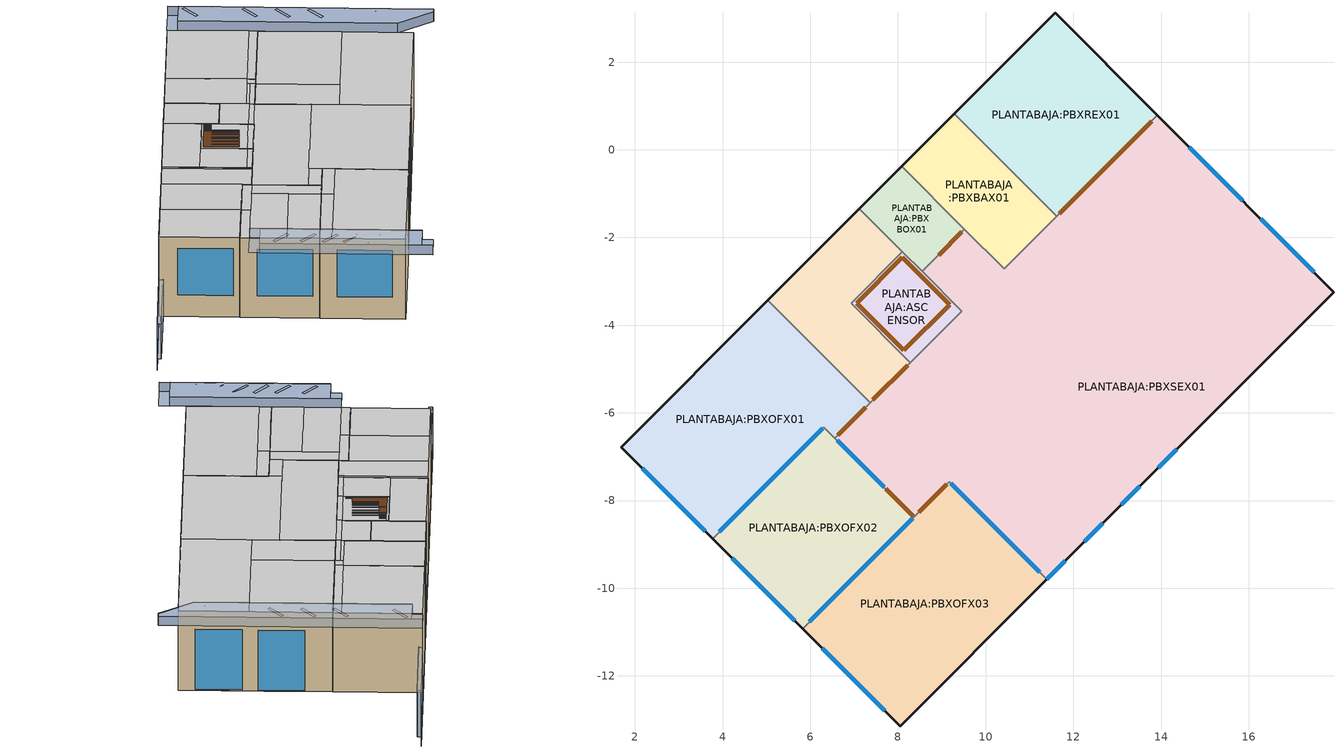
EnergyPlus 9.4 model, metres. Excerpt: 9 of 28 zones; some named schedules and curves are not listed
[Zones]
PLANTABAJA:PBXESX01
 floor ground (01. Porcelanato/2cm-Hormigon/15cm): 8.1,-2.32 6.93,-3.5 5.95,-2.52 7.12,-1.34 z0; 8.28,-4.85 7.36,-5.77 5.03,-3.43 5.95,-2.52 z0
 wall outside (01.WA.ENL1.5-BLO15-EMP1.5): 7.12,-1.34 5.03,-3.43 z0:3.45
 wall to PLANTABAJA:PBXBOX01 (01.WA.ENL1.5-BLO15-EMP1.5_Rev): 8.1,-2.32 7.12,-1.34 z0:3.45
 wall to PLANTABAJA:PBXOFX01 (01.WA.ENL1.5-BLO15-EMP1.5_Rev): 5.03,-3.43 7.36,-5.77 z0:3.45
 wall to PLANTABAJA:PBXSEX01 (01.WA.ENL1.5-BLO15-EMP1.5_Rev): 7.36,-5.77 8.28,-4.85 z0:3.45
 wall to PLANTABAJA:ASCENSOR (01. Gypsum/1.5cm-Bloque/15cm-Gysum/1.5cm): 8.28,-4.85 6.93,-3.5 8.1,-2.32 z0:3.45
 door inside (IRTSurface): 7.43,-5.71 8.22,-4.92 z0:3.45
 ceiling to PRIMERAPLANTAALTA:1PAXES (02.Porcelanato/2cm-Aire/15cm-Gypsum/1.5cm_Reversed): 7.22,-5.62 8.13,-4.7 6.93,-3.5 6.01,-4.42 z3.45; 6.01,-4.42 8.1,-2.32 7.12,-1.34 5.03,-3.43 z3.45
 ceiling to PRIMERAPLANTAALTA:1PAXPAS (01. Porcelanato/2cm-Hormigon/15cm_Reversed): 7.36,-5.77 8.28,-4.85 8.13,-4.7 7.22,-5.62 z3.45
PLANTABAJA:PBXBOX01
 floor ground (01. Porcelanato/2cm-Hormigon/15cm): 9.52,-1.81 8.55,-2.77 7.12,-1.34 8.08,-0.38 z0
 wall outside (01.WA.ENL1.5-BLO15-EMP1.5): 8.08,-0.38 7.12,-1.34 z0:3.45
 wall to PLANTABAJA:PBXBAX01 (Gypsum/1.5cm-Bloque/15cm-Porcelanto 1.5 cm): 9.52,-1.81 8.08,-0.38 z0:3.45
 wall to PLANTABAJA:ASCENSOR (01.WA.ENL1.5-BLO15-EMP1.5): 8.1,-2.32 8.55,-2.77 z0:3.45
 wall to PLANTABAJA:PBXSEX01 (01. Gypsum/1.5cm-Bloque/15cm-Gysum/1.5cm): 8.55,-2.77 9.52,-1.81 z0:3.45
 door inside (01.Madera/MDF/2cm): 8.92,-2.4 9.45,-1.87 z0:2.4
 ceiling to PRIMERAPLANTAALTA:1PAXES (Project semi-exposed ceiling): 8.55,-2.77 9.52,-1.81 8.08,-0.38 7.12,-1.34 z3.45
PLANTABAJA:PBXOFX01
 floor ground (01. Porcelanato/2cm-Hormigon/15cm): 7.36,-5.77 6.56,-6.57 6.31,-6.32 7.11,-5.52 z0; 7.11,-5.52 3.77,-8.87 1.68,-6.78 5.03,-3.43 z0
 wall outside (01.WA.ENL1.5-BLO15-EMP1.5): 5.03,-3.43 1.68,-6.78 3.77,-8.87 z0:3.45
 wall to PLANTABAJA:PBXSEX01 (Vidrio 8mm_Rev): 6.56,-6.57 7.36,-5.77 z0:3.45
 wall to PLANTABAJA:PBXOFX02 (Vidrio 8mm_Rev): 3.77,-8.87 6.31,-6.32 6.56,-6.57 z0:3.45
 window inside (02.Vidrio Claro Templado 8 mm - 1001): 3.93,-8.71 6.28,-6.36 z0.04:3.41
 window (01.Vidrio Claro 6mm - 1002): 2.17,-7.27 3.6,-8.7 z0.94:2.96
 door inside (01.Madera/MDF/2cm_Rev): 6.63,-6.51 7.26,-5.88 z0:2.4
 ceiling to PRIMERAPLANTAALTA:1PAXDC (02.Porcelanato/2cm-Aire/15cm-Gypsum/1.5cm_Reversed): 5.09,-7.54 6.31,-6.32 4.22,-4.24 3,-5.46 z3.45; 6.56,-6.57 7.3,-5.83 4.96,-3.5 4.22,-4.24 z3.45
 ceiling to PRIMERAPLANTAALTA:1PAXES (Project semi-exposed ceiling): 7.15,-5.69 7.22,-5.62 5.03,-3.43 4.96,-3.5 z3.45
 ceiling to PRIMERAPLANTAALTA:1PAXPAS (02.Porcelanato/2cm-Aire/15cm-Gypsum/1.5cm_Reversed): 7.3,-5.83 7.36,-5.77 7.22,-5.62 7.15,-5.69 z3.45
 ceiling to PRIMERAPLANTAALTA:1PAXBAX02 (02.Porcelanato/2cm-Aire/15cm-Gypsum/1.5cm_Reversed): 3.77,-8.87 5.09,-7.54 3,-5.46 1.68,-6.78 z3.45
PLANTABAJA:PBXSEX01
 floor ground (01. Porcelanato/2cm-Hormigon/15cm): 17.95,-3.24 11.39,-9.8 9.17,-7.57 15.72,-1.02 z0; 11.26,-5.48 8.36,-8.38 6.56,-6.57 9.46,-3.68 z0; 10.42,-2.71 9.46,-3.68 8.55,-2.77 9.52,-1.81 z0; 15.72,-1.02 11.26,-5.48 9.46,-3.68 13.92,0.78 z0
 wall outside (01.WA.ENL1.5-BLO15-EMP1.5): 11.39,-9.8 17.95,-3.24 13.92,0.78 z0:3.45
 wall to PLANTABAJA:PBXBAX01 (Gypsum/1.5cm-Bloque/15cm-Porcelanto 1.5 cm): 10.42,-2.71 9.52,-1.81 z0:3.45
 wall to PLANTABAJA:PBXBAX01 (01. Gypsum/1.5cm-Bloque/15cm-Gysum/1.5cm): 11.62,-1.52 10.42,-2.71 z0:3.45
 wall to PLANTABAJA:PBXREX01 (01. Gypsum/1.5cm-Bloque/15cm-Gysum/1.5cm): 13.92,0.78 11.62,-1.52 z0:3.45
 wall to PLANTABAJA:ASCENSOR (01.WA.ENL1.5-BLO15-EMP1.5): 8.55,-2.77 9.46,-3.68 8.28,-4.85 z0:3.45
 wall to PLANTABAJA:PBXOFX02 (Vidrio 8mm): 6.56,-6.57 8.36,-8.38 z0:3.45
 wall to PLANTABAJA:PBXOFX03 (Vidrio 8mm): 8.36,-8.38 9.17,-7.57 11.39,-9.8 z0:3.45
 window inside (02.Vidrio Claro Templado 8 mm - 1001): 6.62,-6.63 7.68,-7.7 / 9.2,-7.61 11.23,-9.64 z0.04:3.41
 window (01.Vidrio Claro 6mm - 1002): 13.94,-7.25 14.36,-6.83 / 13.09,-8.1 13.51,-7.68 / 12.24,-8.94 12.67,-8.52 / 11.4,-9.79 11.82,-9.37 z0:3.45; 15.86,-1.16 14.65,0.06 / 17.49,-2.79 16.28,-1.58 z0.04:2.66
 door inside (IRTSurface): 13.79,0.65 11.68,-1.45 z0:3.45
 door inside (01.Madera/MDF/2cm): 7.72,-7.73 8.35,-8.36 / 8.47,-8.27 9.11,-7.63 z0:2.4
 ceiling to PRIMERAPLANTAALTA:1PAXES (Project semi-exposed ceiling): 9.31,-3.53 10.27,-2.56 9.52,-1.81 8.55,-2.77 z3.45
 ceiling to PRIMERAPLANTAALTA:1PAXPAS (02.Porcelanato/2cm-Aire/15cm-Gypsum/1.5cm_Reversed): 11.88,-4.17 11.9,-4.15 10.44,-2.7 10.42,-2.71 z3.45; 12.61,-4.87 13.57,-3.91 11.4,-1.74 10.44,-2.7 z3.45; 9.46,-3.68 10.42,-2.71 10.27,-2.56 9.31,-3.53 z3.45; 8.36,-8.38 9.17,-7.57 8.82,-7.23 8.02,-8.03 z3.45; 8.02,-8.03 11.88,-4.17 10.42,-2.71 6.56,-6.57 z3.45
 ceiling to PRIMERAPLANTAALTA:1PAXOFX02 (02.Porcelanato/2cm-Aire/15cm-Gypsum/1.5cm_Reversed): 13.57,-3.91 16.09,-1.39 13.92,0.78 11.4,-1.74 z3.45
 ceiling to PRIMERAPLANTAALTA:ATRIO1PA (02.Porcelanato/2cm-Aire/15cm-Gypsum/1.5cm_Reversed): 11.39,-9.8 14.47,-6.72 11.9,-4.15 8.82,-7.23 z3.45
 ceiling to PRIMERAPLANTAALTA:1PAXOFX03 (02.Porcelanato/2cm-Aire/15cm-Gypsum/1.5cm_Reversed): 14.47,-6.72 17.95,-3.24 16.09,-1.39 12.61,-4.87 z3.45
PLANTABAJA:ASCENSOR
 floor ground (01. Porcelanato/2cm-Hormigon/15cm): 9.46,-3.68 8.28,-4.85 6.93,-3.5 8.1,-2.32 z0
 door inside (IRTSurface): 8.13,-4.58 9.18,-3.53 8.1,-2.45 7.06,-3.5 z3.45
 ceiling to PRIMERAPLANTAALTA:ASCENSOR (02.Porcelanato/2cm-Aire/15cm-Gypsum/1.5cm_Reversed): 8.13,-4.7 9.31,-3.53 8.1,-2.32 6.93,-3.5 z3.45
 ceiling to PRIMERAPLANTAALTA:1PAXPAS (01. Porcelanato/2cm-Hormigon/15cm_Reversed): 8.28,-4.85 9.46,-3.68 9.31,-3.53 8.13,-4.7 z3.45
PLANTABAJA:PBXBAX01
 floor ground (01. Porcelanato/2cm-Hormigon/15cm): 11.62,-1.52 10.42,-2.71 8.08,-0.38 9.28,0.82 z0
 wall outside (01.WA.ENL1.5-BLO15-EMP1.5): 9.28,0.82 8.08,-0.38 z0:3.45
 wall to PLANTABAJA:PBXREX01 (Gypsum/1.5cm-Bloque/15cm-Porcelanto 1.5 cm_Rev): 11.62,-1.52 9.28,0.82 z0:3.45
 ceiling to PRIMERAPLANTAALTA:1PAXES (Project semi-exposed ceiling): 10.27,-2.56 10.29,-2.55 8.1,-0.36 8.08,-0.38 z3.45
 ceiling to PRIMERAPLANTAALTA:1PAXSR (02.Porcelanato/2cm-Aire/15cm-Gypsum/1.5cm_Reversed): 10.22,-2.48 11.4,-1.3 9.28,0.82 8.1,-0.36 z3.45
 ceiling to PRIMERAPLANTAALTA:1PAXPAS (02.Porcelanato/2cm-Aire/15cm-Gypsum/1.5cm_Reversed): 10.29,-2.55 11.25,-1.59 11.18,-1.52 10.22,-2.48 z3.45; 10.42,-2.71 11.4,-1.74 11.25,-1.59 10.27,-2.56 z3.45
 ceiling to PRIMERAPLANTAALTA:1PAXOFX02 (02.Porcelanato/2cm-Aire/15cm-Gypsum/1.5cm_Reversed): 11.4,-1.74 11.62,-1.52 11.4,-1.3 11.18,-1.52 z3.45
PLANTABAJA:PBXREX01
 floor ground (01. Porcelanato/2cm-Hormigon/15cm): 13.92,0.78 11.62,-1.52 9.28,0.82 11.58,3.12 z0
 wall outside (01.WA.ENL1.5-BLO15-EMP1.5): 13.92,0.78 11.58,3.12 9.28,0.82 z0:3.45
 ceiling to PRIMERAPLANTAALTA:1PAXSR (02.Porcelanato/2cm-Aire/15cm-Gypsum/1.5cm_Reversed): 11.4,-1.3 13.7,1 11.58,3.12 9.28,0.82 z3.45
 ceiling to PRIMERAPLANTAALTA:1PAXOFX02 (02.Porcelanato/2cm-Aire/15cm-Gypsum/1.5cm_Reversed): 11.62,-1.52 13.92,0.78 13.7,1 11.4,-1.3 z3.45
PLANTABAJA:PBXOFX02
 floor ground (01. Porcelanato/2cm-Hormigon/15cm): 8.36,-8.38 5.82,-10.92 3.77,-8.87 6.31,-6.32 z0
 wall outside (01.WA.ENL1.5-BLO15-EMP1.5): 3.77,-8.87 5.82,-10.92 z0:3.45
 wall to PLANTABAJA:PBXOFX03 (Vidrio 8mm_Rev): 5.82,-10.92 8.36,-8.38 z0:3.45
 window inside (02.Vidrio Claro Templado 8 mm - 1001): 5.98,-10.76 8.33,-8.41 z0.04:3.41
 window (01.Vidrio Claro 6mm - 1002): 4.22,-9.32 5.65,-10.75 z0.94:2.96
 ceiling to PRIMERAPLANTAALTA:1PAXDC (02.Porcelanato/2cm-Aire/15cm-Gypsum/1.5cm_Reversed): 5.34,-7.79 6.56,-6.57 6.31,-6.32 5.09,-7.54 z3.45
 ceiling to PRIMERAPLANTAALTA:1PAXPAS (02.Porcelanato/2cm-Aire/15cm-Gypsum/1.5cm_Reversed): 4.98,-10.08 7.11,-7.95 6.14,-6.98 4.02,-9.11 z3.45; 7.95,-8.79 8.36,-8.38 6.56,-6.57 6.14,-6.98 z3.45
 ceiling to PRIMERAPLANTAALTA:1PAXBAX02 (02.Porcelanato/2cm-Aire/15cm-Gypsum/1.5cm_Reversed): 4.02,-9.11 5.34,-7.79 5.09,-7.54 3.77,-8.87 z3.45
 ceiling to PRIMERAPLANTAALTA:1PAXBAX01 (02.Porcelanato/2cm-Aire/15cm-Gypsum/1.5cm_Reversed): 5.82,-10.92 7.95,-8.79 7.11,-7.95 4.98,-10.08 z3.45
PLANTABAJA:PBXOFX03
 floor ground (01. Porcelanato/2cm-Hormigon/15cm): 11.39,-9.8 8.05,-13.14 5.82,-10.92 9.17,-7.57 z0
 wall outside (01.WA.ENL1.5-BLO15-EMP1.5): 5.82,-10.92 8.05,-13.14 11.39,-9.8 z0:3.45
 window (01.Vidrio Claro 6mm - 1002): 6.27,-11.37 7.7,-12.8 z0.94:2.96
 ceiling to PRIMERAPLANTAALTA:1PAXPAS (02.Porcelanato/2cm-Aire/15cm-Gypsum/1.5cm_Reversed): 8.27,-9.11 9.49,-7.89 9.17,-7.57 7.95,-8.79 z3.45
 ceiling to PRIMERAPLANTAALTA:1PAXBAX01 (02.Porcelanato/2cm-Aire/15cm-Gypsum/1.5cm_Reversed): 6.14,-11.24 8.27,-9.11 7.95,-8.79 5.82,-10.92 z3.45
 ceiling to PRIMERAPLANTAALTA:1PAXOFX01 (02.Porcelanato/2cm-Aire/15cm-Gypsum/1.5cm_Reversed): 8.05,-13.14 11.39,-9.8 9.49,-7.89 6.14,-11.24 z3.45
shading: 13.7,5.24 -0.44,-8.9 z-0.4:0; 13.7,5.24 11.58,3.12 / 11.58,3.12 11.69,3.01 / 11.69,3.01 13.81,5.14 / 13.81,5.14 13.7,5.24 z0:2; -0.23,-8.9 1.79,-6.89 / 1.79,-6.89 1.68,-6.78 / 1.68,-6.78 -0.44,-8.9 z0:1.6; 3.59,-10.1 8.05,-14.56 / 8.47,-13.57 4.02,-9.11 / 11.86,2.84 17.52,-2.82 / 17.52,-2.82 19.01,-3.17 / 19.01,-3.17 19.15,-3.03 / 19.15,-3.03 12.29,3.83 z3.45:3.85; 11.69,3.01 13.81,5.14 13.7,5.24 11.58,3.12 z2; 13.81,5.14 11.69,3.01 11.58,3.12 13.7,5.24 z0; -0.33,-9.01 1.79,-6.89 1.68,-6.78 -0.44,-8.9 z1.6; 1.79,-6.89 -0.23,-8.9 -0.33,-8.79 1.68,-6.78 z0; 8.75,-13.85 8.05,-14.56 3.31,-9.82 4.02,-9.11 z3.45; 7.76,-14.27 8.47,-13.57 4.3,-9.4 3.59,-10.1 z3.85; 19.01,-3.17 19.15,-3.03 12.57,3.55 11.86,2.84 17.52,-2.82 z3.85; 19.15,-3.03 19.01,-3.17 17.52,-2.82 11.58,3.12 12.29,3.83 z3.45; 4.76,-10.4 4.06,-10.4 4.06,-10.3 4.76,-10.3 z3.85; 7.17,-12.81 6.47,-12.81 6.47,-12.71 7.17,-12.71 z3.85; 7.87,-13.51 7.17,-13.51 7.17,-13.41 7.87,-13.41 z3.85; 5.47,-11.11 4.77,-11.11 4.77,-11.01 5.47,-11.01 z3.85; 6.04,-11.68 5.34,-11.68 5.34,-11.58 6.04,-11.58 z3.85; 6.56,-12.2 5.86,-12.2 5.86,-12.1 6.56,-12.1 z3.85; 17.52,-2.37 17.42,-2.37 17.42,-1.67 17.52,-1.67 z3.85; 15.89,-0.61 15.79,-0.61 15.79,0.09 15.89,0.09 z3.85; 15.04,0.24 14.94,0.24 14.94,0.94 15.04,0.94 z3.85; 14.19,1.09 14.09,1.09 14.09,1.79 14.19,1.79 z3.85; 12.65,2.62 12.55,2.62 12.55,3.32 12.65,3.32 z3.85
[Site:Location]
San Cristobal (01-01:31-12)  (01-01:31-12): Latitude=-.917; Longitude=-89.617; Time Zone=-6; Elevation {m}=9.8
[Site:GroundTemperature:BuildingSurface]
25.1, 25.6, 26.2, 26.7, 26.4, 25.2, 23.9, 23.5, 23.2, 23, 23.5, 24.8
[Site:GroundTemperature:Deep]
14, 14, 14, 14, 14, 14, 14, 14, 14, 14, 14, 14
[Site:GroundTemperature:Shallow]
14, 14, 14, 14, 14, 14, 14, 14, 14, 14, 14, 14
[Site:GroundTemperature:FCfactorMethod]
January FCfactorMethod ground temperature {C}=23.29; Februry FCfactorMethod ground temperature {C}=24.56; March FCfactorMethod ground temperature {C}=25.65; April FCfactorMethod ground temperature {C}=26.28; May FCfactorMethod ground temperature {C}=26.72; June FCfactorMethod ground temperature {C}=26.3; July FCfactorMethod ground temperature {C}=25.35; August FCfactorMethod ground temperature {C}=24.09; September FCfactorMethod ground temperature {C}=22.89; October FCfactorMethod ground temperature {C}=22.09; November FCfactorMethod ground temperature {C}=21.87; December FCfactorMethod ground temperature {C}=22.3
[Site:GroundReflectance]
0.2, 0.2, 0.2, 0.2, 0.2, 0.2, 0.2, 0.2, 0.2, 0.2, 0.2, 0.2
[Site:GroundReflectance:SnowModifier]
2, 2
[SizingPeriod:DesignDay] Day of Month=15; Humidity Condition Type=WetBulb; Barometric Pressure {N/M**2}=101207.3; Rain Indicator=No; Snow on ground indicator=No; Daylight Savings Time Indicator=No
Name | Month | Day Type -- used for schedules | Maximum Dry-Bulb Temperature {C} | Daily Dry-Bulb Temperature Range {C} | Wetbulb at Maximum Dry-Bulb{C} | Wind Speed {m/s} | Wind Direction {Degrees N=0, S=180} | Solar Model Indicator | Clearness {0.0 to 1.2} | Max Dry-Bulb {C} | Daily Temp Range {C} | Wet-Bulb at Max {C} | Wind Speed {M/Sec} | Clearness {0.0 to 1.2} - gives no sun (but does include long wave radiant heat exchange with sky)
Summer Design Day in San Cristobal (01-01:31-12) Jan | 1 | SummerDesignDay | 31.2 | 8.7 | 26.8 | 0 | 0 | ASHRAEClearSky | 0.98
Summer Design Day in San Cristobal (01-01:31-12) Feb | 2 | SummerDesignDay | 31.8 | 8.8 | 27.2 | 0 | 0 | ASHRAEClearSky | 0.98
Summer Design Day in San Cristobal (01-01:31-12) Mar | 3 | SummerDesignDay | 32.5 | 9 | 27.8 | 0 | 0 | ASHRAEClearSky | 0.98
Winter Design Day in San Cristobal (01-01:31-12) | 7 | WinterDesignDay |  |  |  |  | 330 |  |  | 6.8 | 0 | 6.8 | .4 | 0
[Site:Precipitation]
Type of Description=ScheduleAndDesignLevel; Design Annual Precipitation=0.75; Schedule Name for Irrigation Rates=Site Precipitation Schedule; Nominal Annual Precipitation=0.75
[Building]
Defensoria del Pueblo: North Axis=0; Terrain=Suburbs; Loads Convergence Tolerance=.04; Temperature Convergence Tolerance=.4; Solar Distribution=FullExterior; Maximum number of warmup days=25; Minimum number of warmup days=6
[Material:NoMass] Roughness=Rough; Resistance {m2-K/w}=.18; Thermal Emittance=0.9; Solar Absorptance=0.7; Visible Absorptance=0.7
3_RVAL_2; 11_RVAL_4
[Construction]
IRTSurface: IRTMaterial
01. Porcelanato/2cm-Hormigon/15cm: Cast Concrete_.15, Ceramic/porcelain_.02
02.Porcelanato/2cm-Aire/15cm-Gypsum/1.5cm_Reversed: Ceramic/porcelain_.02, 3_RVAL_2, Oriented strand board (OSB)_.018, Gypsum Plasterboard_.015
01. Porcelanato/2cm-Hormigon/15cm_Reversed: Ceramic/porcelain_.02, Cast Concrete_.15
01.WA.ENL1.5-BLO15-EMP1.5: Cement/plaster/mortar - cement plaster_.015, Bloque Hormigon_.15, Cement/plaster/mortar - gypsum plaster_.015
01.WA.ENL1.5-BLO15-EMP1.5_Rev: Cement/plaster/mortar - gypsum plaster_.015, Bloque Hormigon_.15, Cement/plaster/mortar - cement plaster_.015
01. Gypsum/1.5cm-Bloque/15cm-Gysum/1.5cm: Gypsum Plasterboard_.015, Bloque Hormigon_.15, Gypsum Plasterboard_.015
Project semi-exposed ceiling: Plywood (Heavyweight)_.01, MW Glass Wool (rolls)_.1319, Cast Concrete (Lightweight)_.1, 11_RVAL_4, Plasterboard_.013
Gypsum/1.5cm-Bloque/15cm-Porcelanto 1.5 cm: Gypsum Plasterboard_.015, Bloque Hormigon_.15, Ceramic/porcelain_.015
Gypsum/1.5cm-Bloque/15cm-Porcelanto 1.5 cm_Rev: Ceramic/porcelain_.015, Bloque Hormigon_.15, Gypsum Plasterboard_.015
01.Madera/MDF/2cm; 01.Madera/MDF/2cm_Rev: Pine (20% Moist)_.035
Vidrio 8mm; Vidrio 8mm_Rev: Glass mosaic_.008
02.Vidrio Claro Templado 8 mm - 1001: 10000
01.Vidrio Claro 6mm - 1002: 3
[Material:InfraredTransparent]
IRTMaterial
[WindowMaterial:Glazing] Optical data type {SpectralAverage or Spectral}=SpectralAverage; Solar transmittance at normal incidence=.775; Solar reflectance at normal incidence: front side=.071; Solar reflectance at normal incidence: back side=.071; Visible transmittance at normal incidence=.881; Visible reflectance at normal incidence: front side=.08; Visible reflectance at normal incidence: back side=.08; IR transmittance at normal incidence=0; IR emissivity: front side=.84; IR emissivity: back side=.84; Conductivity {W/m-K}=.9; Dirt Correction Factor for Solar and Visible Transmittance=1
Name | Thickness {m}
3 | .006
10000 | .008
[Material] Roughness=Rough
Name | Thickness {m} | Conductivity {w/m-K} | Density {kg/m3} | Specific Heat {J/kg-K} | Thermal Emittance | Solar Absorptance | Visible Absorptance
Cast Concrete_.15 | .15 | 1.13 | 2000 | 1000 | 0.9 | 0.6 | 0.6
Ceramic/porcelain_.02 | .02 | 1.3 | 2300 | 840 | 0.9 | 0.4 | 0.4
Oriented strand board (OSB)_.018 | .018 | 0.13 | 650 | 1700 | 0.9 | 0.6 | 0.6
Gypsum Plasterboard_.015 | .015 | 0.25 | 900 | 1000 | 0.9 | 0.5 | 0.5
Cement/plaster/mortar - cement plaster_.015 | .015 | 0.72 | 1760 | 840 | 0.9 | 0.6 | 0.6
Bloque Hormigon_.15 | .15 | .99 | 2000 | 1000 | .9 | .6 | .6
Cement/plaster/mortar - gypsum plaster_.015 | .015 | 0.51 | 1120 | 960 | 0.9 | 0.6 | 0.6
Plywood (Heavyweight)_.01 | .01 | 0.15 | 700 | 1420 | 0.9 | 0.78 | 0.78
MW Glass Wool (rolls)_.1319 | .1319 | 0.04 | 12 | 840 | 0.9 | 0.6 | 0.6
Cast Concrete (Lightweight)_.1 | .1 | 0.38 | 1200 | 1000 | 0.9 | 0.6 | 0.6
Plasterboard_.013 | .013 | 0.25 | 2800 | 896 | 0.9 | 0.5 | 0.5
Ceramic/porcelain_.015 | .015 | 1.3 | 2300 | 840 | 0.9 | 0.4 | 0.4
Pine (20% Moist)_.035 | .035 | 0.14 | 419 | 2720 | 0.9 | 0.78 | 0.78
Glass mosaic_.008 | .008 | 1.2 | 2000 | 750 | 0.9 | 0.4 | 0.4
[Zone] Relative North (to building)=0; Zone Type=1; Zone multiplier=1; Zone inside convection algorithm=TARP
Name | Zone volume | Floor Area | Part Of Total Floor Area
PLANTABAJA:PBXESX01 | 18.4785 | 5.3561 | No
PLANTABAJA:PBXBOX01 | 7.175 | 2.0797 | Yes
PLANTABAJA:PBXBAX01 | 15.8108 | 4.5829 | Yes
PLANTABAJA:PBXREX01 | 32.182 | 9.3281 | Yes
PLANTABAJA:ASCENSOR | 8.8589 | 2.5678 | No
PLANTABAJA:PBXSEX01 | 186.6437 | 54.0996 | Yes
PLANTABAJA:PBXOFX03 | 46.4497 | 13.4637 | Yes
PLANTABAJA:PBXOFX02 | 34.0682 | 9.8748 | Yes
PLANTABAJA:PBXOFX01 | 43.8698 | 12.7159 | Yes
[Lights] Design Level calculation method=Watts/Area; Return Air Fraction=0; Radiant fraction=.42; Fraction Visible=.18; Fraction Replaceable=1
Name | Zone | Lighting SCHEDULE | Watts per Zone Area {W/m2} | LightsEndUseKey
PLANTABAJA:PBXBOX01 General lighting | PLANTABAJA:PBXBOX01 | 11:00 - 12:00 Lunes-Sabado | 10 | ELECTRIC EQUIPMENT#PLANTABAJA:PBXBOX01#GeneralLights
PLANTABAJA:PBXBAX01 General lighting | PLANTABAJA:PBXBAX01 | 10:00 - 12:00 Lunes-Viernes | 10 | ELECTRIC EQUIPMENT#PLANTABAJA:PBXBAX01#GeneralLights
PLANTABAJA:PBXREX01 General lighting | PLANTABAJA:PBXREX01 | 8:00 - 18:00 Mon - Sat | 15 | ELECTRIC EQUIPMENT#PLANTABAJA:PBXREX01#GeneralLights
PLANTABAJA:PBXSEX01 General lighting | PLANTABAJA:PBXSEX01 | 8:00 - 18:00 Mon - Sat | 15 | ELECTRIC EQUIPMENT#PLANTABAJA:PBXSEX01#GeneralLights
PLANTABAJA:PBXOFX03 General lighting | PLANTABAJA:PBXOFX03 | 8:00 - 18:00 Mon - Sat | 25 | ELECTRIC EQUIPMENT#PLANTABAJA:PBXOFX03#GeneralLights
PLANTABAJA:PBXOFX02 General lighting | PLANTABAJA:PBXOFX02 | 8:00 - 18:00 Mon - Sat | 25 | ELECTRIC EQUIPMENT#PLANTABAJA:PBXOFX02#GeneralLights
PLANTABAJA:PBXOFX01 General lighting | PLANTABAJA:PBXOFX01 | 8:00 - 18:00 Mon - Sat | 25 | ELECTRIC EQUIPMENT#PLANTABAJA:PBXOFX01#GeneralLights
[PEOPLE]
People PLANTABAJA:PBXBAX01: PLANTABAJA:PBXBAX01, Horarios BaÃ±os, People/Area, .11, .3, AutoCalculate, Activity Schedule 62171, 3.82e-08, Yes, ZoneAveraged, Work efficiency, ClothingInsulationSchedule, Clothing Schedule 62171, Default Air Velocity for Comfort Calculations, Fanger, AdaptiveASH55
People PLANTABAJA:PBXREX01: PLANTABAJA:PBXREX01, 8:00 - 18:00 Mon - Sat, People/Area, .2, .3, AutoCalculate, Activity Schedule 62179, 3.82e-08, Yes, ZoneAveraged, Work efficiency, ClothingInsulationSchedule, Clothing Schedule 62179, Default Air Velocity for Comfort Calculations, Fanger, AdaptiveASH55
People PLANTABAJA:PBXSEX01: PLANTABAJA:PBXSEX01, 8:00 - 18:00 Mon - Sat, People/Area, .2, .3, AutoCalculate, Activity Schedule 62194, 3.82e-08, Yes, ZoneAveraged, Work efficiency, ClothingInsulationSchedule, Clothing Schedule 62194, Default Air Velocity for Comfort Calculations, Fanger, AdaptiveASH55
People PLANTABAJA:PBXOFX03: PLANTABAJA:PBXOFX03, 8:00 - 18:00 Mon - Sat, People/Area, .1, .3, AutoCalculate, Activity Schedule 62210, 3.82e-08, Yes, ZoneAveraged, Work efficiency, ClothingInsulationSchedule, Clothing Schedule 62210, Default Air Velocity for Comfort Calculations, Fanger, AdaptiveASH55
People PLANTABAJA:PBXOFX02: PLANTABAJA:PBXOFX02, 8:00 - 18:00 Mon - Sat, People/Area, .1, .3, AutoCalculate, Activity Schedule 62218, 3.82e-08, Yes, ZoneAveraged, Work efficiency, ClothingInsulationSchedule, Clothing Schedule 62218, Default Air Velocity for Comfort Calculations, Fanger, AdaptiveASH55
People PLANTABAJA:PBXOFX01: PLANTABAJA:PBXOFX01, 8:00 - 18:00 Mon - Sat, People/Area, .1, .3, AutoCalculate, Activity Schedule 62226, 3.82e-08, Yes, ZoneAveraged, Work efficiency, ClothingInsulationSchedule, Clothing Schedule 62226, Default Air Velocity for Comfort Calculations, Fanger, AdaptiveASH55
[OtherEquipment] Fuel Type=Electricity; Design Level calculation method=Watts/Area; Latent fraction=0; Radiant fraction=.2; Fraction Lost=0; Carbon Dioxide Generation Rate=0; End-use category=General
Name | Zone | Equipment SCHEDULE | Watts per Zone Area {watts/m2}
PLANTABAJA:PBXBAX01 Miscellaneous gain | PLANTABAJA:PBXBAX01 | D1_Edu_Toilet_Equip | .5
PLANTABAJA:PBXREX01 Computing gain | PLANTABAJA:PBXREX01 | 8:00 - 18:00 Mon - Sat | 3
PLANTABAJA:PBXSEX01 Computing gain | PLANTABAJA:PBXSEX01 | 8:00 - 18:00 Mon - Sat | 3
PLANTABAJA:PBXOFX03 Computing gain | PLANTABAJA:PBXOFX03 | 8:00 - 18:00 Mon - Sat | 7.5
PLANTABAJA:PBXOFX03 Miscellaneous gain | PLANTABAJA:PBXOFX03 | 8:00 - 18:00 Mon - Sat | 1
PLANTABAJA:PBXOFX03 Equipment gain | PLANTABAJA:PBXOFX03 | 8:00 - 18:00 Mon - Sat | 3
PLANTABAJA:PBXOFX02 Computing gain | PLANTABAJA:PBXOFX02 | 8:00 - 18:00 Mon - Sat | 7.5
PLANTABAJA:PBXOFX02 Miscellaneous gain | PLANTABAJA:PBXOFX02 | 8:00 - 18:00 Mon - Sat | 1
PLANTABAJA:PBXOFX02 Equipment gain | PLANTABAJA:PBXOFX02 | 8:00 - 18:00 Mon - Sat | 3
PLANTABAJA:PBXOFX01 Computing gain | PLANTABAJA:PBXOFX01 | 8:00 - 18:00 Mon - Sat | 7.5
PLANTABAJA:PBXOFX01 Miscellaneous gain | PLANTABAJA:PBXOFX01 | 8:00 - 18:00 Mon - Sat | 1
PLANTABAJA:PBXOFX01 Equipment gain | PLANTABAJA:PBXOFX01 | 8:00 - 18:00 Mon - Sat | 3
[Sizing:Zone] Zone Cooling Design Supply Air Temperature Input Method=SupplyAirTemperature; Zone Cooling Design Supply Air Temperature (C)=12; Zone Cooling Design Supply Air Temperature Difference=0; Zone Heating Design Supply Air Temperature Input Method=SupplyAirTemperature; Zone Heating Design Supply Air Temperature (C)=35; Zone Heating Design Supply Air Temperature Difference=0; Zone Heating Sizing Factor=1.25; Zone Cooling Sizing Factor=1.15; Cooling Design Air Flow Method=DesignDay; Cooling Minimum Air Flow Fraction=0; Heating Design Air Flow Method=DesignDay
Name | Zone Cooling Design Supply Air Humidity Ratio (kgWater/kgDryAir) | Zone Heating Design Supply Air Humidity Ratio (kgWater/kgDryAir) | Design Specification Outdoor Air Object | Design Specification Zone Air Distribution Object
PLANTABAJA:PBXESX01 | 0.0077 | 0.0156 | PLANTABAJA:PBXESX01 | PLANTABAJA:PBXESX01
PLANTABAJA:PBXBOX01 | 0.0077 | 0.0156 | PLANTABAJA:PBXBOX01 | PLANTABAJA:PBXBOX01
PLANTABAJA:PBXBAX01 | 0.0077 | 0.0156 | PLANTABAJA:PBXBAX01 | PLANTABAJA:PBXBAX01
PLANTABAJA:PBXREX01 | 0.0077 | 0.0156 | PLANTABAJA:PBXREX01 | PLANTABAJA:PBXREX01
PLANTABAJA:ASCENSOR | 0.0077 | 0.0156 | PLANTABAJA:ASCENSOR | PLANTABAJA:ASCENSOR
PLANTABAJA:PBXSEX01 | 0.0077 | 0.0156 | PLANTABAJA:PBXSEX01 | PLANTABAJA:PBXSEX01
PLANTABAJA:PBXOFX03 | .008 | .016 | PLANTABAJA:PBXOFX03 | PLANTABAJA:PBXOFX03
PLANTABAJA:PBXOFX02 | .008 | .016 | PLANTABAJA:PBXOFX02 | PLANTABAJA:PBXOFX02
PLANTABAJA:PBXOFX01 | .008 | .016 | PLANTABAJA:PBXOFX01 | PLANTABAJA:PBXOFX01
[DesignSpecification:ZoneAirDistribution] Zone Air Distribution Effectiveness in Cooling Mode (dimensionless)=1; Zone Air Distribution Effectiveness in Heating Mode (dimensionless)=1
PLANTABAJA:PBXESX01; PLANTABAJA:PBXBOX01; PLANTABAJA:PBXBAX01; PLANTABAJA:PBXREX01; PLANTABAJA:ASCENSOR; PLANTABAJA:PBXSEX01; PLANTABAJA:PBXOFX03; PLANTABAJA:PBXOFX02; PLANTABAJA:PBXOFX01
[DesignSpecification:OutdoorAir] Outdoor Air Method=AirChanges/Hour; Outdoor Air Flow per Person {m3/s}=0; Outdoor Air Flow per Zone Floor Area {m3/s-m2}=0; Outdoor Air Flow per Zone {m3/s}=0
Name | Outdoor Air Flow Air Changes per Hour | Outdoor Air Flow Rate Fraction Schedule
PLANTABAJA:PBXESX01; PLANTABAJA:ASCENSOR | 3 | Off 24/7
PLANTABAJA:PBXBOX01 | 3 | 11:00 - 12:00 Lunes-Sabado
PLANTABAJA:PBXBAX01 | 3 | D1_Edu_Toilet_Occ
PLANTABAJA:PBXREX01; PLANTABAJA:PBXSEX01 | 3 | 8:00 - 18:00 Mon - Sat
PLANTABAJA:PBXOFX03; PLANTABAJA:PBXOFX02; PLANTABAJA:PBXOFX01 | 1.5 | 8:00 - 18:00 Mon - Sat
[ZoneControl:Thermostat]
PLANTABAJA:PBXESX01 Thermostat: PLANTABAJA:PBXESX01, Zone Control Type Sched, ThermostatSetpoint:DualSetpoint, Dual Setpoint - Zone PLANTABAJA:PBXESX01
PLANTABAJA:PBXBOX01 Thermostat: PLANTABAJA:PBXBOX01, Zone Control Type Sched, ThermostatSetpoint:DualSetpoint, Dual Setpoint - Zone PLANTABAJA:PBXBOX01
PLANTABAJA:PBXBAX01 Thermostat: PLANTABAJA:PBXBAX01, Zone Control Type Sched, ThermostatSetpoint:DualSetpoint, Dual Setpoint - Zone PLANTABAJA:PBXBAX01
PLANTABAJA:PBXREX01 Thermostat: PLANTABAJA:PBXREX01, Zone Control Type Sched, ThermostatSetpoint:DualSetpoint, Dual Setpoint - Zone PLANTABAJA:PBXREX01
PLANTABAJA:ASCENSOR Thermostat: PLANTABAJA:ASCENSOR, Zone Control Type Sched, ThermostatSetpoint:DualSetpoint, Dual Setpoint - Zone PLANTABAJA:ASCENSOR
PLANTABAJA:PBXSEX01 Thermostat: PLANTABAJA:PBXSEX01, Zone Control Type Sched, ThermostatSetpoint:DualSetpoint, Dual Setpoint - Zone PLANTABAJA:PBXSEX01
PLANTABAJA:PBXOFX03 Thermostat: PLANTABAJA:PBXOFX03, Zone Control Type Sched, ThermostatSetpoint:DualSetpoint, Dual Setpoint - Zone PLANTABAJA:PBXOFX03
PLANTABAJA:PBXOFX02 Thermostat: PLANTABAJA:PBXOFX02, Zone Control Type Sched, ThermostatSetpoint:DualSetpoint, Dual Setpoint - Zone PLANTABAJA:PBXOFX02
PLANTABAJA:PBXOFX01 Thermostat: PLANTABAJA:PBXOFX01, Zone Control Type Sched, ThermostatSetpoint:DualSetpoint, Dual Setpoint - Zone PLANTABAJA:PBXOFX01
[ThermostatSetpoint:DualSetpoint]
Dual Setpoint - Zone PLANTABAJA:PBXESX01: PLANTABAJA:PBXESX01 Heating Setpoint Schedule, PLANTABAJA:PBXESX01 Cooling SP Sch
Dual Setpoint - Zone PLANTABAJA:PBXBOX01: PLANTABAJA:PBXBOX01 Heating Setpoint Schedule, PLANTABAJA:PBXBOX01 Cooling SP Sch
Dual Setpoint - Zone PLANTABAJA:PBXBAX01: PLANTABAJA:PBXBAX01 Heating Setpoint Schedule, PLANTABAJA:PBXBAX01 Cooling SP Sch
Dual Setpoint - Zone PLANTABAJA:PBXREX01: PLANTABAJA:PBXREX01 Heating Setpoint Schedule, PLANTABAJA:PBXREX01 Cooling SP Sch
Dual Setpoint - Zone PLANTABAJA:ASCENSOR: PLANTABAJA:ASCENSOR Heating Setpoint Schedule, PLANTABAJA:ASCENSOR Cooling SP Sch
Dual Setpoint - Zone PLANTABAJA:PBXSEX01: PLANTABAJA:PBXSEX01 Heating Setpoint Schedule, PLANTABAJA:PBXSEX01 Cooling SP Sch
Dual Setpoint - Zone PLANTABAJA:PBXOFX03: PLANTABAJA:PBXOFX03 Heating Setpoint Schedule, PLANTABAJA:PBXOFX03 Cooling SP Sch
Dual Setpoint - Zone PLANTABAJA:PBXOFX02: PLANTABAJA:PBXOFX02 Heating Setpoint Schedule, PLANTABAJA:PBXOFX02 Cooling SP Sch
Dual Setpoint - Zone PLANTABAJA:PBXOFX01: PLANTABAJA:PBXOFX01 Heating Setpoint Schedule, PLANTABAJA:PBXOFX01 Cooling SP Sch
[Zone equipment]
PLANTABAJA:PBXESX01: PLANTABAJA:PBXESX01 Ideal Loads Air
PLANTABAJA:PBXBOX01: PLANTABAJA:PBXBOX01 Ideal Loads Air
PLANTABAJA:PBXBAX01: PLANTABAJA:PBXBAX01 Ideal Loads Air
PLANTABAJA:PBXREX01: PLANTABAJA:PBXREX01 Ideal Loads Air
PLANTABAJA:ASCENSOR: PLANTABAJA:ASCENSOR Ideal Loads Air
PLANTABAJA:PBXSEX01: PLANTABAJA:PBXSEX01 Ideal Loads Air
PLANTABAJA:PBXOFX03: PLANTABAJA:PBXOFX03 Ideal Loads Air
PLANTABAJA:PBXOFX02: PLANTABAJA:PBXOFX02 Ideal Loads Air
PLANTABAJA:PBXOFX01: PLANTABAJA:PBXOFX01 Ideal Loads Air
[ZoneHVAC:IdealLoadsAirSystem] Maximum Heating Supply Air Temperature {C}=35; Minimum Cooling Supply Air Temperature {C}=12; Dehumidification Control Type=None; Humidification Control Type=None; Outdoor Air Economizer Type=NoEconomizer; Heat Recovery Type=None
Name | Maximum Heating Supply Air Humidity Ratio {kg-H2O/kg-air} | Minimum Cooling Supply Air Humidity Ratio {kg-H2O/kg-air} | Maximum Heating Air Flow Rate {m3/s} | Maximum Cooling Air Flow Rate {m3/s} | Heating Availability Schedule | Cooling availability schedule | Design Specification Outdoor Air Object | Heating Limit | Maximum Sensible Heating Capacity | Cooling Limit | Maximum Total Cooling Capacity
PLANTABAJA:PBXESX01 Ideal Loads Air | 0.0156 | 0.0077 | 0 | 0 | PLANTABAJA:PBXESX01 Heating Availability Sch | PLANTABAJA:PBXESX01 Cooling Availability Sch | PLANTABAJA:PBXESX01
PLANTABAJA:PBXBOX01 Ideal Loads Air | 0.0156 | 0.0077 | Autosize | 0 | PLANTABAJA:PBXBOX01 Heating Availability Sch | PLANTABAJA:PBXBOX01 Cooling Availability Sch | PLANTABAJA:PBXBOX01 | LimitCapacity | Autosize
PLANTABAJA:PBXBAX01 Ideal Loads Air | 0.0156 | 0.0077 | Autosize | 0 | PLANTABAJA:PBXBAX01 Heating Availability Sch | PLANTABAJA:PBXBAX01 Cooling Availability Sch | PLANTABAJA:PBXBAX01 | LimitCapacity | Autosize
PLANTABAJA:PBXREX01 Ideal Loads Air | 0.0156 | 0.0077 | Autosize | 0 | PLANTABAJA:PBXREX01 Heating Availability Sch | PLANTABAJA:PBXREX01 Cooling Availability Sch | PLANTABAJA:PBXREX01 | LimitCapacity | Autosize
PLANTABAJA:ASCENSOR Ideal Loads Air | 0.0156 | 0.0077 | 0 | 0 | PLANTABAJA:ASCENSOR Heating Availability Sch | PLANTABAJA:ASCENSOR Cooling Availability Sch | PLANTABAJA:ASCENSOR
PLANTABAJA:PBXSEX01 Ideal Loads Air | 0.0156 | 0.0077 | Autosize | Autosize | PLANTABAJA:PBXSEX01 Heating Availability Sch | PLANTABAJA:PBXSEX01 Cooling Availability Sch | PLANTABAJA:PBXSEX01 | LimitCapacity | Autosize | LimitFlowRateAndCapacity | Autosize
PLANTABAJA:PBXOFX03 Ideal Loads Air | .016 | .008 | Autosize | Autosize | PLANTABAJA:PBXOFX03 Heating Availability Sch | PLANTABAJA:PBXOFX03 Cooling Availability Sch | PLANTABAJA:PBXOFX03 | LimitCapacity | Autosize | LimitFlowRateAndCapacity | Autosize
PLANTABAJA:PBXOFX02 Ideal Loads Air | .016 | .008 | Autosize | Autosize | PLANTABAJA:PBXOFX02 Heating Availability Sch | PLANTABAJA:PBXOFX02 Cooling Availability Sch | PLANTABAJA:PBXOFX02 | LimitCapacity | Autosize | LimitFlowRateAndCapacity | Autosize
PLANTABAJA:PBXOFX01 Ideal Loads Air | .016 | .008 | Autosize | Autosize | PLANTABAJA:PBXOFX01 Heating Availability Sch | PLANTABAJA:PBXOFX01 Cooling Availability Sch | PLANTABAJA:PBXOFX01 | LimitCapacity | Autosize | LimitFlowRateAndCapacity | Autosize
[AvailabilityManager:HybridVentilation] Use WeatherFile Rain Indicators=YES; Maximum Wind speed {m/s}=40; Minimum Outdoor Temperature {C}=-100; Maximum Outdoor Temperature {C}=100; Minimum Outdoor Enthalpy {J/kg}=20000; Maximum Outdoor Enthalpy {J/kg}=30000; Minimum Outdoor Dewpoint {C}=15; Maximum Outdoor Dewpoint {C}=30; Minimum Outdoor Ventilation Air Schedule=Minimum outdoor ventilation air schedule: Always 1 ac/h; Opening Factor Function of Wind Speed Curve=Opening Factor Function of Wind Speed Curve; AirflowNetwork Control Type Schedule=AirflowNetwork Control Type Schedule: Always 1
Name | Mixed Mode Controller | Controlled Zone | Ventilation control mode schedule
 | PLANTABAJA:PBXOFX03 Ideal Loads Air | PLANTABAJA:PBXOFX03 | Ventilation control mode schedule PLANTABAJA:PBXOFX03 Ideal Loads Air
 | PLANTABAJA:PBXOFX02 Ideal Loads Air | PLANTABAJA:PBXOFX02 | Ventilation control mode schedule PLANTABAJA:PBXOFX02 Ideal Loads Air
 | PLANTABAJA:PBXOFX01 Ideal Loads Air | PLANTABAJA:PBXOFX01 | Ventilation control mode schedule PLANTABAJA:PBXOFX01 Ideal Loads Air
[Schedule:Compact]
Site Precipitation Schedule: Any Number, Through: 12/31, For: AllDays, Until: 24:00, 1
Work efficiency; PLANTABAJA:PBXESX01 Heating Availability Sch; PLANTABAJA:PBXESX01 Cooling Availability Sch; PLANTABAJA:PBXBOX01 Cooling Availability Sch; PLANTABAJA:PBXBAX01 Cooling Availability Sch: Any Number, Through: 12/31, For: AllDays, Until: 24:00, 0
D1_Edu_Toilet_Occ; Horarios BaÃ±os: Fraction, Through: 09 Jan, For: AllDays, Until: 09:00, 0, Until: 10:00, 0.5, Until: 13:00, 1, Until: 14:00, 0.75, Until: 15:00, 1, Until: 16:00, 0.75, Until: 24:00, 0, Through: 13 Feb, For: Weekdays SummerDesignDay, Until: 07:00, 0, Until: 08:00, 0.25, Until: 09:00, 0.5, Until: 12:00, 1, Until: 14:00, 0.75, Until: 17:00, 1, Until: 18:00, 0.5, Until: 19:00, 0.25, Until: 24:00, 0, For: Weekends, Until: 09:00, 0, Until: 10:00, 0.5, Until: 13:00, 1, Until: 14:00, 0.75, Until: 15:00, 1, Until: 16:00, 0.75, Until: 24:00, 0, For: Holidays, Until: 09:00, 0, Until: 10:00, 0.5, Until: 13:00, 1, Until: 14:00, 0.75, Until: 15:00, 1, Until: 16:00, 0.75, Until: 24:00, 0, For: WinterDesignDay AllOtherDays, Until: 24:00, 0, Through: 20 Feb, For: AllDays, Until: 09:00, 0, Until: 10:00, 0.5, Until: 13:00, 1, Until: 14:00, 0.75, Until: 15:00, 1, Until: 16:00, 0.75, Until: 24:00, 0, Through: 20 Mar, For: Weekdays SummerDesignDay, Until: 07:00, 0, Until: 08:00, 0.25, Until: 09:00, 0.5, Until: 12:00, 1, Until: 14:00, 0.75, Until: 17:00, 1, Until: 18:00, 0.5, Until: 19:00, 0.25, Until: 24:00, 0, For: Weekends, Until: 09:00, 0, Until: 10:00, 0.5, Until: 13:00, 1, Until: 14:00, 0.75, Until: 15:00, 1, Until: 16:00, 0.75, Until: 24:00, 0, For: Holidays, Until: 09:00, 0, Until: 10:00, 0.5, Until: 13:00, 1, Until: 14:00, 0.75, Until: 15:00, 1, Until: 16:00, 0.75, Until: 24:00, 0, For: WinterDesignDay AllOtherDays, Until: 24:00, 0, Through: 03 Apr, For: AllDays, Until: 09:00, 0, Until: 10:00, 0.5, Until: 13:00, 1, Until: 14:00, 0.75, Until: 15:00, 1, Until: 16:00, 0.75, Until: 24:00, 0, Through: 29 May, For: Weekdays SummerDesignDay, Until: 07:00, 0, Until: 08:00, 0.25, Until: 09:00, 0.5, Until: 12:00, 1, Until: 14:00, 0.75, Until: 17:00, 1, Until: 18:00, 0.5, Until: 19:00, 0.25, Until: 24:00, 0, For: Weekends, Until: 09:00, 0, Until: 10:00, 0.5, Until: 13:00, 1, Until: 14:00, 0.75, Until: 15:00, 1, Until: 16:00, 0.75, Until: 24:00, 0, For: Holidays, Until: 09:00, 0, Until: 10:00, 0.5, Until: 13:00, 1, Until: 14:00, 0.75, Until: 15:00, 1, Until: 16:00, 0.75, Until: 24:00, 0, For: WinterDesignDay AllOtherDays, Until: 24:00, 0, Through: 05 Jun, For: AllDays, Until: 09:00, 0, Until: 10:00, 0.5, Until: 13:00, 1, Until: 14:00, 0.75, Until: 15:00, 1, Until: 16:00, 0.75, Until: 24:00, 0, Through: 24 Jul, For: Weekdays SummerDesignDay, Until: 07:00, 0, Until: 08:00, 0.25, Until: 09:00, 0.5, Until: 12:00, 1, Until: 14:00, 0.75, Until: 17:00, 1, Until: 18:00, 0.5, Until: 19:00, 0.25, Until: 24:00, 0, For: Weekends, Until: 09:00, 0, Until: 10:00, 0.5, Until: 13:00, 1, Until: 14:00, 0.75, Until: 15:00, 1, Until: 16:00, 0.75, Until: 24:00, 0, For: Holidays, Until: 09:00, 0, Until: 10:00, 0.5, Until: 13:00, 1, Until: 14:00, 0.75, Until: 15:00, 1, Until: 16:00, 0.75, Until: 24:00, 0, For: WinterDesignDay AllOtherDays, Until: 24:00, 0, Through: 04 Sep, For: AllDays, Until: 09:00, 0, Until: 10:00, 0.5, Until: 13:00, 1, Until: 14:00, 0.75, Until: 15:00, 1, Until: 16:00, 0.75, Until: 24:00, 0, Through: 23 Oct, For: Weekdays SummerDesignDay, Until: 07:00, 0, Until: 08:00, 0.25, Until: 09:00, 0.5, Until: 12:00, 1, Until: 14:00, 0.75, Until: 17:00, 1, Until: 18:00, 0.5, Until: 19:00, 0.25, Until: 24:00, 0, For: Weekends, Until: 09:00, 0, Until: 10:00, 0.5, Until: 13:00, 1, Until: 14:00, 0.75, Until: 15:00, 1, Until: 16:00, 0.75, Until: 24:00, 0, For: Holidays, Until: 09:00, 0, Until: 10:00, 0.5, Until: 13:00, 1, Until: 14:00, 0.75, Until: 15:00, 1, Until: 16:00, 0.75, Until: 24:00, 0, For: WinterDesignDay AllOtherDays, Until: 24:00, 0, Through: 30 Oct, For: AllDays, Until: 09:00, 0, Until: 10:00, 0.5, Until: 13:00, 1, Until: 14:00, 0.75, Until: 15:00, 1, Until: 16:00, 0.75, Until: 24:00, 0, Through: 22 Dec, For: Weekdays SummerDesignDay, Until: 07:00, 0, Until: 08:00, 0.25, Until: 09:00, 0.5, Until: 12:00, 1, Until: 14:00, 0.75, Until: 17:00, 1, Until: 18:00, 0.5, Until: 19:00, 0.25, Until: 24:00, 0, For: Weekends, Until: 09:00, 0, Until: 10:00, 0.5, Until: 13:00, 1, Until: 14:00, 0.75, Until: 15:00, 1, Until: 16:00, 0.75, Until: 24:00, 0, For: Holidays, Until: 09:00, 0, Until: 10:00, 0.5, Until: 13:00, 1, Until: 14:00, 0.75, Until: 15:00, 1, Until: 16:00, 0.75, Until: 24:00, 0, For: WinterDesignDay AllOtherDays, Until: 24:00, 0, Through: 31 Dec, For: AllDays, Until: 09:00, 0, Until: 10:00, 0.5, Until: 13:00, 1, Until: 14:00, 0.75, Until: 15:00, 1, Until: 16:00, 0.75, Until: 24:00, 0
D1_Edu_Toilet_Equip: Fraction, Through: 09 Jan, For: AllDays, Until: 09:00, 0.05, Until: 16:00, 1, Until: 24:00, 0.05, Through: 13 Feb, For: Weekdays SummerDesignDay, Until: 07:00, 0.05, Until: 21:00, 1, Until: 24:00, 0.05, For: Weekends, Until: 09:00, 0.05, Until: 16:00, 1, Until: 24:00, 0.05, For: Holidays, Until: 09:00, 0.05, Until: 16:00, 1, Until: 24:00, 0.05, For: WinterDesignDay AllOtherDays, Until: 24:00, 0, Through: 20 Feb, For: AllDays, Until: 09:00, 0.05, Until: 16:00, 1, Until: 24:00, 0.05, Through: 20 Mar, For: Weekdays SummerDesignDay, Until: 07:00, 0.05, Until: 21:00, 1, Until: 24:00, 0.05, For: Weekends, Until: 09:00, 0.05, Until: 16:00, 1, Until: 24:00, 0.05, For: Holidays, Until: 09:00, 0.05, Until: 16:00, 1, Until: 24:00, 0.05, For: WinterDesignDay AllOtherDays, Until: 24:00, 0, Through: 03 Apr, For: AllDays, Until: 09:00, 0.05, Until: 16:00, 1, Until: 24:00, 0.05, Through: 29 May, For: Weekdays SummerDesignDay, Until: 07:00, 0.05, Until: 21:00, 1, Until: 24:00, 0.05, For: Weekends, Until: 09:00, 0.05, Until: 16:00, 1, Until: 24:00, 0.05, For: Holidays, Until: 09:00, 0.05, Until: 16:00, 1, Until: 24:00, 0.05, For: WinterDesignDay AllOtherDays, Until: 24:00, 0, Through: 05 Jun, For: AllDays, Until: 09:00, 0.05, Until: 16:00, 1, Until: 24:00, 0.05, Through: 24 Jul, For: Weekdays SummerDesignDay, Until: 07:00, 0.05, Until: 21:00, 1, Until: 24:00, 0.05, For: Weekends, Until: 09:00, 0.05, Until: 16:00, 1, Until: 24:00, 0.05, For: Holidays, Until: 09:00, 0.05, Until: 16:00, 1, Until: 24:00, 0.05, For: WinterDesignDay AllOtherDays, Until: 24:00, 0, Through: 04 Sep, For: AllDays, Until: 09:00, 0.05, Until: 16:00, 1, Until: 24:00, 0.05, Through: 23 Oct, For: Weekdays SummerDesignDay, Until: 07:00, 0.05, Until: 21:00, 1, Until: 24:00, 0.05, For: Weekends, Until: 09:00, 0.05, Until: 16:00, 1, Until: 24:00, 0.05, For: Holidays, Until: 09:00, 0.05, Until: 16:00, 1, Until: 24:00, 0.05, For: WinterDesignDay AllOtherDays, Until: 24:00, 0, Through: 30 Oct, For: AllDays, Until: 09:00, 0.05, Until: 16:00, 1, Until: 24:00, 0.05, Through: 22 Dec, For: Weekdays SummerDesignDay, Until: 07:00, 0.05, Until: 21:00, 1, Until: 24:00, 0.05, For: Weekends, Until: 09:00, 0.05, Until: 16:00, 1, Until: 24:00, 0.05, For: Holidays, Until: 09:00, 0.05, Until: 16:00, 1, Until: 24:00, 0.05, For: WinterDesignDay AllOtherDays, Until: 24:00, 0, Through: 31 Dec, For: AllDays, Until: 09:00, 0.05, Until: 16:00, 1, Until: 24:00, 0.05
Default Air Velocity for Comfort Calculations: Any Number, Through: 12/31, For: AllDays, Until: 24:00, 0.137
Activity Schedule 62171: Any Number, Through: 12/31, For: AllDays, Until: 24:00, 126
Clothing Schedule 62171; Clothing Schedule 62179; Clothing Schedule 62194; Clothing Schedule 62210; Clothing Schedule 62218; Clothing Schedule 62226: Any Number, Through: 4/1, For: AllDays, Until: 24:00, .5, Through: 9/30, For: AllDays, Until: 24:00, 1, Through: 12/31, For: AllDays, Until: 24:00, .5
Activity Schedule 62179; Activity Schedule 62194: Any Number, Through: 12/31, For: AllDays, Until: 24:00, 120
Activity Schedule 62210; Activity Schedule 62218; Activity Schedule 62226: Any Number, Through: 12/31, For: AllDays, Until: 24:00, 123
PLANTABAJA:PBXBAX01 Heating Availability Sch: Temperature, Through: 09 Jan, For: AllDays, Until: 07:00, 1, Until: 16:00, 1, Until: 24:00, 1, Through: 13 Feb, For: Weekdays SummerDesignDay, Until: 05:00, 1, Until: 19:00, 1, Until: 24:00, 1, For: WinterDesignDay, Until: 24:00, 1, For: Weekends, Until: 07:00, 1, Until: 16:00, 1, Until: 24:00, 1, For: Holidays, Until: 07:00, 1, Until: 16:00, 1, Until: 24:00, 1, For: AllOtherDays, Until: 24:00, 0, Through: 20 Feb, For: AllDays, Until: 07:00, 1, Until: 16:00, 1, Until: 24:00, 1, Through: 20 Mar, For: Weekdays SummerDesignDay, Until: 05:00, 1, Until: 19:00, 1, Until: 24:00, 1, For: WinterDesignDay, Until: 24:00, 1, For: Weekends, Until: 07:00, 1, Until: 16:00, 1, Until: 24:00, 1, For: Holidays, Until: 07:00, 1, Until: 16:00, 1, Until: 24:00, 1, For: AllOtherDays, Until: 24:00, 0, Through: 03 Apr, For: AllDays, Until: 07:00, 1, Until: 16:00, 1, Until: 24:00, 1, Through: 29 May, For: Weekdays SummerDesignDay, Until: 05:00, 1, Until: 19:00, 1, Until: 24:00, 1, For: WinterDesignDay, Until: 24:00, 1, For: Weekends, Until: 07:00, 1, Until: 16:00, 1, Until: 24:00, 1, For: Holidays, Until: 07:00, 1, Until: 16:00, 1, Until: 24:00, 1, For: AllOtherDays, Until: 24:00, 0, Through: 05 Jun, For: AllDays, Until: 07:00, 1, Until: 16:00, 1, Until: 24:00, 1, Through: 24 Jul, For: Weekdays SummerDesignDay, Until: 05:00, 1, Until: 19:00, 1, Until: 24:00, 1, For: WinterDesignDay, Until: 24:00, 1, For: Weekends, Until: 07:00, 1, Until: 16:00, 1, Until: 24:00, 1, For: Holidays, Until: 07:00, 1, Until: 16:00, 1, Until: 24:00, 1, For: AllOtherDays, Until: 24:00, 0, Through: 04 Sep, For: AllDays, Until: 07:00, 1, Until: 16:00, 1, Until: 24:00, 1, Through: 23 Oct, For: Weekdays SummerDesignDay, Until: 05:00, 1, Until: 19:00, 1, Until: 24:00, 1, For: WinterDesignDay, Until: 24:00, 1, For: Weekends, Until: 07:00, 1, Until: 16:00, 1, Until: 24:00, 1, For: Holidays, Until: 07:00, 1, Until: 16:00, 1, Until: 24:00, 1, For: AllOtherDays, Until: 24:00, 0, Through: 30 Oct, For: AllDays, Until: 07:00, 1, Until: 16:00, 1, Until: 24:00, 1, Through: 22 Dec, For: Weekdays SummerDesignDay, Until: 05:00, 1, Until: 19:00, 1, Until: 24:00, 1, For: WinterDesignDay, Until: 24:00, 1, For: Weekends, Until: 07:00, 1, Until: 16:00, 1, Until: 24:00, 1, For: Holidays, Until: 07:00, 1, Until: 16:00, 1, Until: 24:00, 1, For: AllOtherDays, Until: 24:00, 0, Through: 31 Dec, For: AllDays, Until: 07:00, 1, Until: 16:00, 1, Until: 24:00, 1
[Schedule:Year]
8:00 - 18:00 Mon - Sat: Any number, 8:00 - 18:00 Mon - Sat_Jan, 1, 1, 1, 31, 8:00 - 18:00 Mon - Sat_Feb, 2, 1, 2, 28, 8:00 - 18:00 Mon - Sat_Mar, 3, 1, 3, 31, 8:00 - 18:00 Mon - Sat_Apr, 4, 1, 4, 30, 8:00 - 18:00 Mon - Sat_May, 5, 1, 5, 31, 8:00 - 18:00 Mon - Sat_Jun, 6, 1, 6, 30, 8:00 - 18:00 Mon - Sat_Jul, 7, 1, 7, 31, 8:00 - 18:00 Mon - Sat_Aug, 8, 1, 8, 31, 8:00 - 18:00 Mon - Sat_Sep, 9, 1, 9, 30, 8:00 - 18:00 Mon - Sat_Oct, 10, 1, 10, 31, 8:00 - 18:00 Mon - Sat_Nov, 11, 1, 11, 30, 8:00 - 18:00 Mon - Sat_Dec, 12, 1, 12, 31
11:00 - 12:00 Lunes-Sabado: Any number, 11:00 - 12:00 Lunes-Sabado_Jan, 1, 1, 1, 31, 11:00 - 12:00 Lunes-Sabado_Feb, 2, 1, 2, 28, 11:00 - 12:00 Lunes-Sabado_Mar, 3, 1, 3, 31, 11:00 - 12:00 Lunes-Sabado_Apr, 4, 1, 4, 30, 11:00 - 12:00 Lunes-Sabado_May, 5, 1, 5, 31, 11:00 - 12:00 Lunes-Sabado_Jun, 6, 1, 6, 30, 11:00 - 12:00 Lunes-Sabado_Jul, 7, 1, 7, 31, 11:00 - 12:00 Lunes-Sabado_Aug, 8, 1, 8, 31, 11:00 - 12:00 Lunes-Sabado_Sep, 9, 1, 9, 30, 11:00 - 12:00 Lunes-Sabado_Oct, 10, 1, 10, 31, 11:00 - 12:00 Lunes-Sabado_Nov, 11, 1, 11, 30, 11:00 - 12:00 Lunes-Sabado_Dec, 12, 1, 12, 31
10:00 - 12:00 Lunes-Viernes: Any number, 10:00 - 12:00 Lunes-Viernes_Jan, 1, 1, 1, 31, 10:00 - 12:00 Lunes-Viernes_Feb, 2, 1, 2, 28, 10:00 - 12:00 Lunes-Viernes_Mar, 3, 1, 3, 31, 10:00 - 12:00 Lunes-Viernes_Apr, 4, 1, 4, 30, 10:00 - 12:00 Lunes-Viernes_May, 5, 1, 5, 31, 10:00 - 12:00 Lunes-Viernes_Jun, 6, 1, 6, 30, 10:00 - 12:00 Lunes-Viernes_Jul, 7, 1, 7, 31, 10:00 - 12:00 Lunes-Viernes_Aug, 8, 1, 8, 31, 10:00 - 12:00 Lunes-Viernes_Sep, 9, 1, 9, 30, 10:00 - 12:00 Lunes-Viernes_Oct, 10, 1, 10, 31, 10:00 - 12:00 Lunes-Viernes_Nov, 11, 1, 11, 30, 10:00 - 12:00 Lunes-Viernes_Dec, 12, 1, 12, 31
Zone Control Type Sched: Control Type, Summer Control Type Week Sch, 1, 1, 3, 31, Winter Control Type Week Sch, 4, 1, 9, 30, Summer Control Type Week Sch, 10, 1, 12, 31
PLANTABAJA:PBXBOX01 Heating Availability Sch: Any number, PLANTABAJA:PBXBOX01 Heating Availability Sch_Jan, 1, 1, 1, 31, PLANTABAJA:PBXBOX01 Heating Availability Sch_Feb, 2, 1, 2, 28, PLANTABAJA:PBXBOX01 Heating Availability Sch_Mar, 3, 1, 3, 31, PLANTABAJA:PBXBOX01 Heating Availability Sch_Apr, 4, 1, 4, 30, PLANTABAJA:PBXBOX01 Heating Availability Sch_May, 5, 1, 5, 31, PLANTABAJA:PBXBOX01 Heating Availability Sch_Jun, 6, 1, 6, 30, PLANTABAJA:PBXBOX01 Heating Availability Sch_Jul, 7, 1, 7, 31, PLANTABAJA:PBXBOX01 Heating Availability Sch_Aug, 8, 1, 8, 31, PLANTABAJA:PBXBOX01 Heating Availability Sch_Sep, 9, 1, 9, 30, PLANTABAJA:PBXBOX01 Heating Availability Sch_Oct, 10, 1, 10, 31, PLANTABAJA:PBXBOX01 Heating Availability Sch_Nov, 11, 1, 11, 30, PLANTABAJA:PBXBOX01 Heating Availability Sch_Dec, 12, 1, 12, 31
